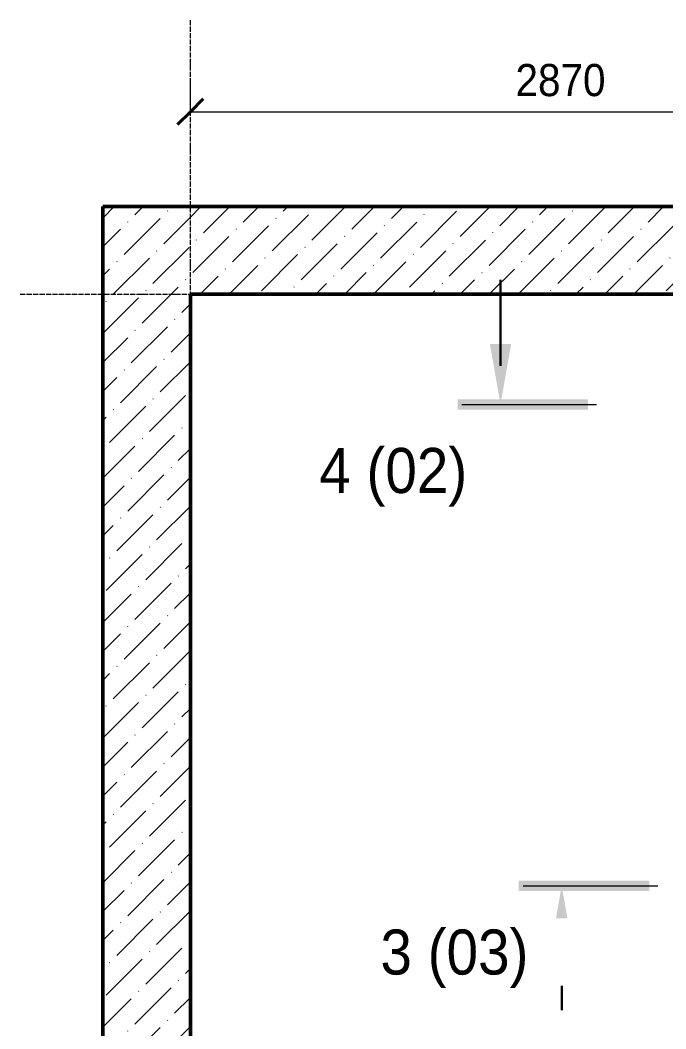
# Model space of a CAD drawing. Header units: millimetres. Extents: x 2670 to 14412, y -13325 to -6121.
# Drawn here: x 2670 to 5177, y -10598 to -6681 of the extents above; entities that cross this region are included whole.
import ezdxf

# ---------------------------------------------------------------- set-up
doc = ezdxf.new("R2010")
doc.units = ezdxf.units.MM
doc.linetypes.add('ADSK_Линия сетки', pattern=[25, 20, -2.5, 0, -2.5])
for name, color, linetype, lineweight in [('A-ANNO-DIMS', 7, 'Continuous', 9), ('A-ANNO-DIMS-50', 7, 'Continuous', 9), ('A-WALL', 7, 'Continuous', 18), ('A-WALL-PATT', 7, 'Continuous', 50), ('G-ANNO-SYMB', 7, 'Continuous', 9), ('S-GRID', 7, 'Continuous', 9)]:
    doc.layers.add(name, color=color, linetype=linetype, lineweight=lineweight)
doc.styles.add('Arial_I_1', font='arial.ttf', dxfattribs={"width": 0.9, "height": 175})
doc.styles.add('Arial_I_2', font='arial.ttf', dxfattribs={"width": 0.9, "height": 125})
doc.dimstyles.new('2_5mm_GOST_Type_AU_BF0_9_K_ADSK_Диагональ_2_мм_1', dxfattribs={"dimscale": 304.8, "dimtxt": 127.532425, "dimasz": 0.328084, "dimexe": 0.410105, "dimexo": 0.246063, "dimgap": 0.082021, "dimtad": 1, "dimdec": 0, "dimzin": 0, "dimdsep": 46, "dimtxsty": 'Arial_I_2', "dimblk1": 'OBLIQUE', "dimblk2": 'OBLIQUE', "dimsah": 1, "dimcen": 0.09, "dimazin": 2, "dimtfac": 1, "dimtdec": 4, "dimtix": 1, "dimtmove": 0, "dimatfit": 3, "dimfxl": 1, "dimtvp": 1, "dimtfill": 1, "dimtolj": 1, "dimtzin": 0, "dimlwd": 20, "dimlwe": 20, "dimarcsym": 2})
pattern_1 = [(45, (0, 0), (42.09477, 154.34798), [198.437, -39.687, 1.676, -38.011])]

# ---------------------------------------------------------------- blocks, each defined once
blk = doc.blocks.new('Разрез - Номер вида и Номер листа спереди_3_5 мм-14071-Конструкции металлические _ План')
at = {"layer": 'G-ANNO-SYMB'}
for points in [[(9.798, 0.404), (9.798, -0.394), (-0.333, -0.394), (-0.333, 0.404)], [(2.176, -4.675), (3, 0), (3.824, -4.675)]]:
    blk.add_hatch(color=256, dxfattribs=at).paths.add_polyline_path(points)
at = {"layer": 'G-ANNO-SYMB', "lineweight": 30}
blk.add_line((3, -3), (3, -9.663), dxfattribs=at)
blk = doc.blocks.new('DIMBLOCK1-Конструкции металлические _ План')
at = {"layer": 'A-ANNO-DIMS-50', "color": 150, "lineweight": 20, "true_color": 0x0080ff}
for p, q in [((3330.5, -7035.9), (3330.5, -6910.9)), ((6200.5, -7035.9), (6200.5, -6910.9)), ((3330.5, -7035.9), (6200.5, -7035.9)), ((3330.5, -7035.9), (3330.5, -7040.2)), ((6200.5, -7035.9), (6200.5, -8339.8))]:
    blk.add_line(p, q, dxfattribs=at)
at = {"layer": 'A-ANNO-DIMS-50', "color": 150, "lineweight": 40, "true_color": 0x0080ff}
for p, q in [((3330.5, -7035.9), (3380.5, -6985.9)), ((6200.5, -7035.9), (6250.5, -6985.9)), ((3330.5, -7035.9), (3280.5, -7085.9)), ((6200.5, -7035.9), (6150.5, -7085.9))]:
    blk.add_line(p, q, dxfattribs=at)
at = {"layer": 'A-ANNO-DIMS-50', "color": 0, "lineweight": 20, "insert": (4592.9, -6850.6), "char_height": 125, "width": 414.382, "attachment_point": 1, "line_spacing_factor": 0.941778, "style": 'Arial_I_2', "bg_fill": 3, "box_fill_scale": 1.25, "bg_fill_color": 256, "bg_fill_true_color": 13158600, "bg_fill_transparency": 0}
blk.add_mtext('2870', dxfattribs=at)
blk = doc.blocks.new('_Oblique')
at = {"color": 0, "linetype": 'ByBlock', "lineweight": -2}
blk.add_line((-0.5, -0.5), (0.5, 0.5), dxfattribs=at)

msp = doc.modelspace()

# ---------------------------------------------------------------- hatches: boundary and pattern name
at = {"layer": 'A-WALL-PATT', "lineweight": 5}
h = msp.add_hatch(dxfattribs=at)
h.set_pattern_fill('FP_1', color=256, style=0, pattern_type=2)
h.set_pattern_definition(pattern_1)
h.paths.add_polyline_path([(3330.5, -11174.7), (3330.5, -7404.7), (2990.5, -7404.7), (2990.5, -11174.7)])
h = msp.add_hatch(dxfattribs=at)
h.set_pattern_fill('FP_1', color=256, style=0, pattern_type=2)
h.set_pattern_definition(pattern_1)
h.paths.add_polyline_path([(3330.5, -7744.7), (10540.5, -7744.7), (10540.5, -7404.7), (3330.5, -7404.7)])
h.paths.add_polyline_path([(11540.5, -7744.7), (13260.5, -7744.7), (13260.5, -7404.7), (11540.5, -7404.7)])

# ---------------------------------------------------------------- linework, layer by layer
at = {"layer": 'A-WALL', "lineweight": 50}
for p, q in [((2990.5, -7404.7), (2990.5, -11174.7)), ((10540.5, -7404.7), (2990.5, -7404.7)), ((3330.5, -11174.7), (3330.5, -7744.7)), ((3330.5, -7744.7), (10540.5, -7744.7))]:
    msp.add_line(p, q, dxfattribs=at)
at = {"layer": 'G-ANNO-SYMB', "lineweight": 20}
for p, q in [((4384.7, -8172.7), (4907.9, -8172.7)), ((4622.3, -10043.1), (5145.5, -10043.1))]:
    msp.add_line(p, q, dxfattribs=at)
at = {"layer": 'S-GRID', "color": 1, "linetype": 'ADSK_Линия сетки', "true_color": 0xff0000}
for p, q in [((3330.5, -12824.6), (3330.5, -6680.5)), ((2669.6, -7744.7), (13900.4, -7744.7))]:
    msp.add_line(p, q, dxfattribs=at)

# ---------------------------------------------------------------- block references
at = {"layer": 'G-ANNO-SYMB', "lineweight": 50, "extrusion": (0, 0, -1), "xscale": 49.99999999999998, "yscale": 49.99999999999998, "zscale": 49.99999999999998, "rotation": 180}
msp.add_blockref('Разрез - Номер вида и Номер листа спереди_3_5 мм-14071-Конструкции металлические _ План', (-4384.7, -8172.7), dxfattribs=at)
at = {"layer": 'G-ANNO-SYMB', "lineweight": 50, "xscale": 49.99999999999998, "yscale": 49.99999999999998, "zscale": 49.99999999999998}
msp.add_blockref('Разрез - Номер вида и Номер листа спереди_3_5 мм-14071-Конструкции металлические _ План', (4622.3, -10043.1), dxfattribs=at)

# ---------------------------------------------------------------- texts
at = {"layer": 'G-ANNO-SYMB', "insert": (3830.7, -8342.1), "char_height": 175, "width": 710.696, "attachment_point": 1, "style": 'Arial_I_1', "bg_fill": 3, "box_fill_scale": 1.25, "bg_fill_color": 256, "bg_fill_true_color": 13158600, "bg_fill_transparency": 0}
msp.add_mtext('4 (02)', dxfattribs=at)

# ---------------------------------------------------------------- next in the draw order: texts
at = {"layer": 'G-ANNO-SYMB', "insert": (4068.4, -10212.5), "char_height": 175, "width": 710.696, "attachment_point": 1, "style": 'Arial_I_1', "bg_fill": 3, "box_fill_scale": 1.25, "bg_fill_color": 256, "bg_fill_true_color": 13158600, "bg_fill_transparency": 0}
msp.add_mtext('3 (03)', dxfattribs=at)

# ---------------------------------------------------------------- next in the draw order: dimensions: what is measured, and where the dimension line sits
at = {"layer": 'A-ANNO-DIMS', "color": 150, "lineweight": 20, "true_color": 0x0080ff}
dim = msp.add_linear_dim(base=(6200.5, -7035.9), p1=(3330.5, -6965.2), p2=(6200.5, -8414.8), dimstyle='2_5mm_GOST_Type_AU_BF0_9_K_ADSK_Диагональ_2_мм_1', override={"dimpost": '<>', "dimfxl": 3215.350654}, dxfattribs=at)
dim.commit()
dim.dimension.update_dxf_attribs({"geometry": 'DIMBLOCK1-Конструкции металлические _ План', "text_midpoint": (4765.5, -6947)})

doc.saveas('drawing.dxf')
